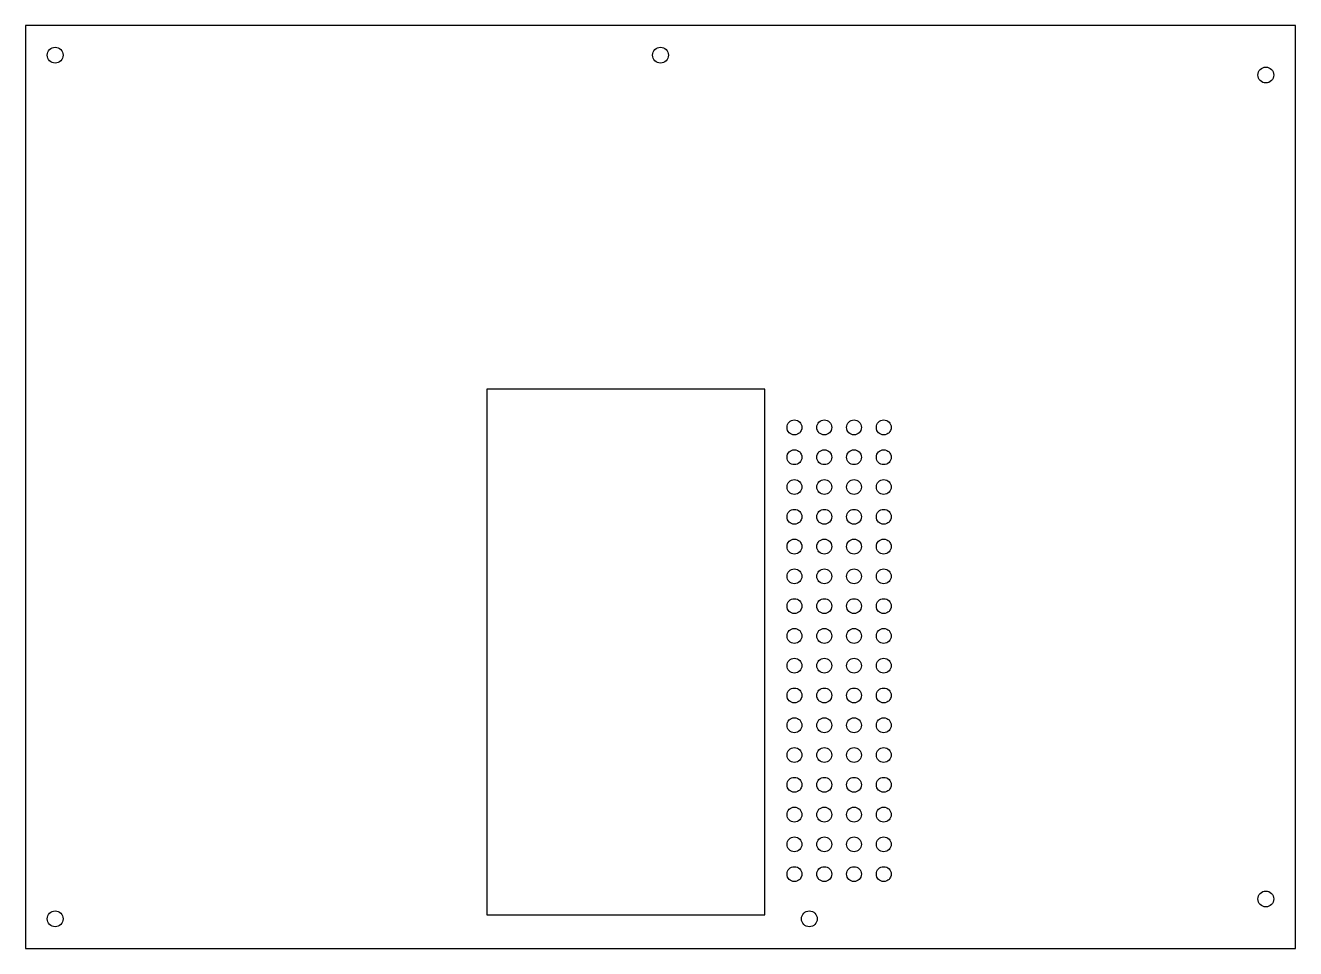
# Model space of a CAD drawing. Header units: millimetres. Extents: x 0 to 256, y 0 to 186.
import ezdxf

# ---------------------------------------------------------------- set-up
doc = ezdxf.new("R2010")
doc.units = ezdxf.units.MM

msp = doc.modelspace()

# ---------------------------------------------------------------- linework, layer by layer
at = {"color": 7, "linetype": 'Continuous', "lineweight": 25}
for p, q in [((0, 186), (0, 0)), ((256, 186), (0, 186)), ((256, 0), (256, 186)), ((93, 112.7), (93, 6.8)), ((149, 112.7), (93, 112.7)), ((149, 6.8), (149, 112.7)), ((93, 6.8), (149, 6.8)), ((0, 0), (256, 0))]:
    msp.add_line(p, q, dxfattribs=at)
for centre, radius in [((6, 180), 1.6), ((128, 180), 1.6), ((250, 176), 1.6), ((155, 105), 1.5), ((161, 105), 1.5), ((167, 105), 1.5), ((173, 105), 1.5), ((155, 99), 1.5), ((161, 99), 1.5), ((167, 99), 1.5), ((173, 99), 1.5), ((155, 93), 1.5), ((161, 93), 1.5), ((167, 93), 1.5), ((173, 93), 1.5), ((155, 87), 1.5), ((161, 87), 1.5), ((167, 87), 1.5), ((173, 87), 1.5), ((155, 81), 1.5), ((161, 81), 1.5), ((167, 81), 1.5), ((173, 81), 1.5), ((155, 75), 1.5), ((161, 75), 1.5), ((167, 75), 1.5), ((173, 75), 1.5), ((155, 69), 1.5), ((161, 69), 1.5), ((167, 69), 1.5), ((173, 69), 1.5), ((155, 63), 1.5), ((161, 63), 1.5), ((167, 63), 1.5), ((173, 63), 1.5), ((155, 57), 1.5), ((161, 57), 1.5), ((167, 57), 1.5), ((173, 57), 1.5), ((155, 51), 1.5), ((161, 51), 1.5), ((167, 51), 1.5), ((173, 51), 1.5), ((155, 45), 1.5), ((161, 45), 1.5), ((167, 45), 1.5), ((173, 45), 1.5), ((155, 39), 1.5), ((161, 39), 1.5), ((167, 39), 1.5), ((173, 39), 1.5), ((155, 33), 1.5), ((161, 33), 1.5), ((167, 33), 1.5), ((173, 33), 1.5), ((155, 27), 1.5), ((161, 27), 1.5), ((167, 27), 1.5), ((173, 27), 1.5), ((155, 21), 1.5), ((161, 21), 1.5), ((167, 21), 1.5), ((173, 21), 1.5), ((155, 15), 1.5), ((161, 15), 1.5), ((167, 15), 1.5), ((173, 15), 1.5), ((250, 10), 1.6), ((6, 6), 1.6), ((158, 6), 1.6)]:
    msp.add_circle(centre, radius, dxfattribs=at)

doc.saveas('drawing.dxf')
